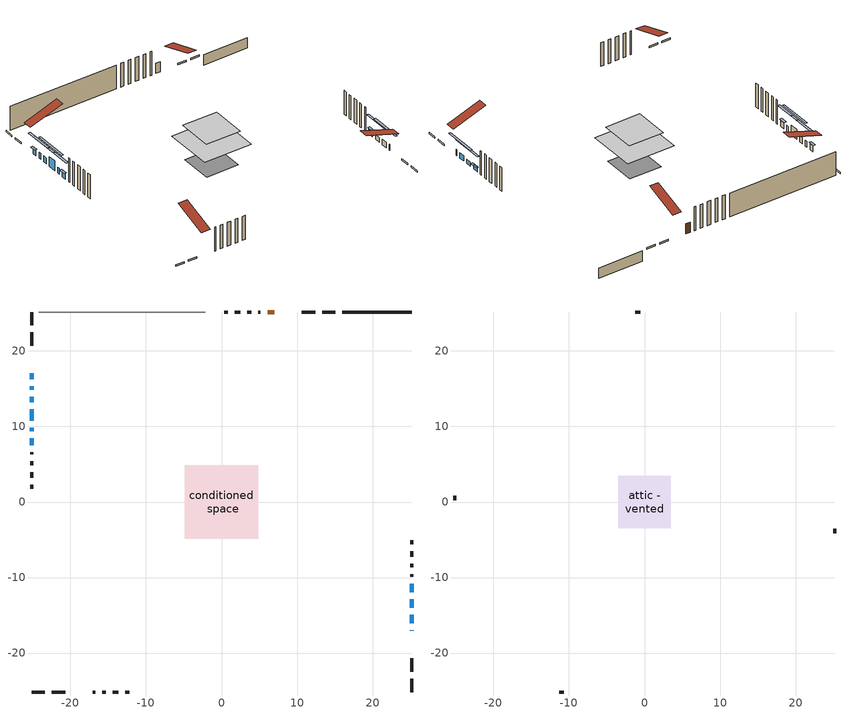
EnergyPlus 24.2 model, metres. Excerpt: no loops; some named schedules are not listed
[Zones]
conditioned space
 floor outside (Floor1 construction): -0.79,-0.79 -0.79,0.79 0.79,0.79 0.79,-0.79 z0.3
 floor adiabatic (AdiabaticFloorConstruction): -4.89,-4.89 -4.89,4.89 4.89,4.89 4.89,-4.89 z2.74
 floor foundation (Slab1 construction): -3.27,-3.27 -3.27,3.27 3.27,3.27 3.27,-3.27 z-1.83
 wall outside (RimJoist1 construction): 15.08,25.15 13.31,25.15 / -25.15,-25.15 -23.38,-25.15 / -25.15,25.15 -25.15,23.38 / 25.15,-25.15 25.15,-23.38 z0.3:0.6
 wall outside (RimJoist2 construction): 12.38,25.15 10.61,25.15 / -22.45,-25.15 -20.68,-25.15 / -25.15,22.45 -25.15,20.68 / 25.15,-22.45 25.15,-20.68 z0.3:0.6
 wall outside (AdiabaticWallConstruction 1): 6.96,25.15 6.09,25.15 z0.3:2.33
 wall outside (AdiabaticWallConstruction): 25.15,-17.03 25.15,-16.95 / -25.15,17.03 -25.15,16.26 / -25.15,15.34 -25.15,14.88 / -25.15,13.95 -25.15,13.19 / -25.15,9.81 -25.15,9.35 / -25.15,8.42 -25.15,7.5 z0.3:1.52; -25.15,12.26 -25.15,10.73 z0.3:2.33; 25.15,-16.02 25.15,-14.9 z0.3:1.42; 25.15,-13.97 25.15,-12.85 / 25.15,-11.93 25.15,-10.81 z0.3:1.22
 wall outside (Wall1 construction): 5.16,25.15 4.88,25.15 / -17.03,-25.15 -16.75,-25.15 / -25.15,6.58 -25.15,6.29 / 25.15,-9.88 25.15,-9.6 z0.3:5.18
 wall outside (Wall2 construction): 3.95,25.15 3.43,25.15 / -15.82,-25.15 -15.3,-25.15 / -25.15,5.37 -25.15,4.85 / 25.15,-8.67 25.15,-8.15 z0.3:5.18
 wall outside (Wall3 construction): 2.51,25.15 1.78,25.15 / -14.37,-25.15 -13.64,-25.15 / -25.15,3.92 -25.15,3.19 / 25.15,-7.22 25.15,-6.5 z0.3:5.18
 wall outside (Wall4 construction): 0.85,25.15 0.34,25.15 / -12.72,-25.15 -12.2,-25.15 / -25.15,2.26 -25.15,1.75 / 25.15,-5.57 25.15,-5.05 z0.3:5.18
 wall foundation (FoundationWall1 construction): 25.15,25.15 16.01,25.15 z-1.83:0.3
 wall adiabatic (Wall6 construction): -2.13,25.15 -24.22,25.15 z0.3:5.18
 window (WindowConstruction 9): 25.15,-17.03 25.15,-16.95 z0.3:1.52
 window (WindowConstruction 8): -25.15,17.03 -25.15,16.26 z0.3:1.52
 window (WindowConstruction): -25.15,15.34 -25.15,14.88 z0.3:1.52
 window (WindowConstruction 1): -25.15,13.95 -25.15,13.19 z0.3:1.52
 window (WindowConstruction 2): -25.15,12.26 -25.15,10.73 z0.3:2.33
 window (WindowConstruction 3): 25.15,-16.02 25.15,-14.9 z0.3:1.42
 window (WindowConstruction 4): -25.15,9.8 -25.15,9.35 z0.3:1.52
 window (WindowConstruction 5): 25.15,-13.97 25.15,-12.85 z0.3:1.21
 window (WindowConstruction 6): 25.15,-11.93 25.15,-10.81 z0.3:1.21
 window (WindowConstruction 7): -25.15,8.42 -25.15,7.5 z0.3:1.52
 door (Door): 6.96,25.15 6.09,25.15 z0.3:2.33
 ceiling adiabatic (AdiabaticFloorConstruction): 4.89,-4.89 4.89,4.89 -4.89,4.89 -4.89,-4.89 z2.74
attic - vented
 floor to conditioned space (Floor2 construction Reversed): -3.5,-3.5 -3.5,3.5 3.5,3.5 3.5,-3.5 z5.18
 wall outside (Wall5 construction): -0.59,25.15 -1.2,25.15 / -11.27,-25.15 -10.66,-25.15 / -25.15,0.82 -25.15,0.21 / 25.15,-4.12 25.15,-3.51 z0.3:5.18
 roof outside (Roof1 construction): 7.89,25.15,5.18 7.89,18.33,7.45 9.68,18.33,7.45 9.68,25.15,5.18; -17.96,-25.15,5.18 -17.96,-18.33,7.45 -19.75,-18.33,7.45 -19.75,-25.15,5.18; -25.15,17.96,5.18 -18.33,17.96,7.45 -18.33,19.75,7.45 -25.15,19.75,5.18; 25.15,-17.96,5.18 18.33,-17.96,7.45 18.33,-19.75,7.45 25.15,-19.75,5.18
shading: -25.15,16.06 -25.15,17.23 -25.57,17.23 -25.57,16.06 z1.72; -25.15,12.24 -25.15,17.97 -25.57,17.97 -25.57,12.24 z4.16; -25.15,10.55 -25.15,16.59 -25.57,16.59 -25.57,10.55 z4.16; -25.15,8.09 -25.15,14.9 -25.57,14.9 -25.57,8.09 z4.97; 25.15,-12.26 25.15,-18.66 25.57,-18.66 25.57,-12.26 z4.06; -25.15,6.71 -25.15,12.44 -25.57,12.44 -25.57,6.71 z4.16; 25.15,-10.21 25.15,-16.61 25.57,-16.61 25.57,-10.21 z3.85; 25.15,-10.61 25.15,-12.13 25.57,-12.13 25.57,-10.61 z1.42; -25.15,7.3 -25.15,8.62 -25.57,8.62 -25.57,7.3 z1.72
[Building]
Building 1: Terrain=Suburbs
[Site:Location]
Edmonton Intl AP_AB: Latitude {deg}=53.31; Longitude {deg}=-113.58; Time Zone {hr}=-7; Elevation {m}=723; Keep Site Location Information=Yes
[Site:GroundTemperature:Shallow]
-1.56185, -3.61833, -3.78302, -2.80711, 1.11059, 5.01004, 8.39065, 10.5322, 10.7141, 8.97234, 5.67794, 1.89811
[Site:WaterMainsTemperature]
Calculation Method=Schedule; Temperature Schedule=mains temperature schedule
[Material] Roughness=Rough; Thermal Absorptance=0.9
Name | Thickness {m} | Conductivity {W/m-K} | Density {kg/m3} | Specific Heat {J/kg-K} | Solar Absorptance | Visible Absorptance
asphalt or fiberglass shingles | 0.00635 | 0.162714 | 1121.4 | 1465.45 | 0.4 | 0.4
ceiling loosefill ins | 0.169333 | 0.0480833 | 16.02 | 1046.75 | 0.7 | 0.7
ceiling stud and cavity | 0.1397 | 0.0958178 | 65.682 | 1177.47 | 0.7 | 0.7
concrete 4.0 in. | 0.1016 | 1.803125 | 2242.8 | 837.4 | 0.7 | 0.7
concrete 8.0 in. | 0.2032 | 1.803125 | 2242.8 | 837.4 | 0.7 | 0.7
door material | 0.04445 | 0.327969 | 512.64 | 1214.23 | 0.7 | 0.7
exterior vertical ins | 0.00407887 | 0.029427 | 32.04 | 1214.23 | 0.7 | 0.7
floor covering | 0.0127 | 0.0433444 | 54.468 | 1339.84 | 0.6 | 0.6
floor rigid ins | 0.051816 | 0.029427 | 32.04 | 1214.23 | 0.7 | 0.7
floor rigid ins 1; wall rigid ins | 0.512978 | 0.029427 | 32.04 | 1214.23 | 0.7 | 0.7
floor stud and cavity | 0.1397 | 0.11981 | 92.3553 | 1139.71 | 0.7 | 0.7
floor stud and cavity 1 | 0.1397 | 1.75129 | 37.0049 | 1207.88 | 0.7 | 0.7
furniture material conditioned space 1 | 0.1524 | 0.115458 | 640.8 | 1214.23 | 0.6 | 0.6
gypsum board | 0.0127 | 0.160291 | 801 | 837.4 | 0.6 | 0.6
gypsum board 1 | 0.0127 | 0.160291 | 801 | 837.4 | 0.7 | 0.7
osb sheathing 0.5 in. | 0.0127 | 0.115458 | 512.64 | 1214.23 | 0.7 | 0.7
osb sheathing 0.5 in. 1 | 0.0127 | 0.115458 | 512.64 | 1214.23 | 0.4 | 0.4
osb sheathing 0.75 in. | 0.01905 | 0.115458 | 512.64 | 1214.23 | 0.7 | 0.7
osb sheathing 2.0 in. | 0.0508 | 0.115458 | 512.64 | 1214.23 | 0.7 | 0.7
rim joist stud and cavity | 0.0508 | 0.0318933 | 125.044 | 1163.47 | 0.6 | 0.6
rim joist stud and cavity 1 | 0.0508 | 0.0300339 | 125.044 | 1163.47 | 0.6 | 0.6
wall stud and cavity | 0.1397 | 0.114984 | 139.0536 | 1170.24 | 0.7 | 0.7
wall stud and cavity 1 | 0.1397 | 0.106352 | 139.0536 | 1170.24 | 0.7 | 0.7
wall stud and cavity 2 | 0.1397 | 0.112378 | 139.0536 | 1170.24 | 0.7 | 0.7
wall stud and cavity 3 | 0.1397 | 0.104119 | 139.0536 | 1170.24 | 0.7 | 0.7
wall stud and cavity 4 | 0.0889 | 6.1454 | 50.32683 | 1063.81 | 0.6 | 0.6
wall stud and cavity 5 | 0.1397 | 0.0993538 | 139.0536 | 1170.24 | 0.7 | 0.7
wall stud and cavity 6 | 0.0889 | 0.380278 | 52.3479 | 1209.89 | 0.7 | 0.7
wall stud and cavity 7 | 0.0889 | 0.391764 | 83.0341 | 1211.67 | 0.7 | 0.7
wood siding | 0.0254 | 0.102417 | 544.68 | 1172.36 | 0.4 | 0.4
wood siding 1 | 0.00254 | 0.102417 | 544.68 | 1172.36 | 0.4 | 0.4
wood siding 2; wood siding 3; wood siding 4 | 0.0254 | 0.102417 | 544.68 | 1172.36 | 0.7 | 0.7
[WindowMaterial:SimpleGlazingSystem]
Name | U-Factor {W/m2-K} | Solar Heat Gain Coefficient
WindowMaterial | 2.99912 | 0.59
WindowMaterial 1 | 2.96562 | 0.56
WindowMaterial 2 | 2.98606 | 0.58
WindowMaterial 3 | 2.99742 | 0.55
WindowMaterial 4 | 3.0048 | 0.53
WindowMaterial 5 | 3.07009 | 0.42
[Construction]
AdiabaticFloorConstruction: floor stud and cavity 1, floor rigid ins 1, osb sheathing 0.75 in., floor covering
AdiabaticWallConstruction: wood siding 3, wall rigid ins, wall stud and cavity 6, gypsum board
AdiabaticWallConstruction 1: wood siding 4, wall rigid ins, wall stud and cavity 6, gypsum board
Door: door material
Floor1 construction: floor stud and cavity, floor rigid ins, osb sheathing 0.75 in., floor covering
Floor2 construction Reversed: gypsum board, ceiling stud and cavity, ceiling loosefill ins
FoundationWall1 construction: concrete 8.0 in., gypsum board 1
furniture construction conditioned space 1: furniture material conditioned space 1
PartitionWallConstruction: gypsum board, wall stud and cavity 7, gypsum board
RimJoist1 construction: wood siding 2, osb sheathing 2.0 in., rim joist stud and cavity
RimJoist2 construction: wood siding 2, osb sheathing 2.0 in., rim joist stud and cavity 1
Roof1 construction: asphalt or fiberglass shingles
Slab1 construction: concrete 4.0 in.
Wall1 construction: wood siding, osb sheathing 0.5 in., wall stud and cavity, gypsum board
Wall2 construction: wood siding, osb sheathing 0.5 in., wall stud and cavity 1, gypsum board
Wall3 construction: wood siding, osb sheathing 0.5 in., wall stud and cavity 2, gypsum board
Wall4 construction: wood siding, osb sheathing 0.5 in., wall stud and cavity 3, gypsum board
Wall5 construction: wood siding 1, wall stud and cavity 4
Wall6 construction: osb sheathing 0.5 in. 1, wall stud and cavity 5, gypsum board
WindowConstruction; WindowConstruction 4; WindowConstruction 7: WindowMaterial
WindowConstruction 1; WindowConstruction 8: WindowMaterial 1
WindowConstruction 2: WindowMaterial 2
WindowConstruction 3: WindowMaterial 3
WindowConstruction 5; WindowConstruction 6: WindowMaterial 4
WindowConstruction 9: WindowMaterial 5
[Zone] Multiplier=1; Part of Total Floor Area=Yes
Name | Volume {m3}
attic - vented | 18.0888
conditioned space | 345.1
[Space]
Name | Zone | Volume {m3}
attic - vented 1 | attic - vented | 18.0888
conditioned space 1 | conditioned space | 345.1
[ZoneInfiltration:EffectiveLeakageArea]
infil attic - vented 1: Zone or Space=attic - vented 1; Schedule=Always On Discrete; Effective Air Leakage Area {cm2}=1705.04; Stack Coefficient=0.000497194; Wind Coefficient=1.50655e-05
[ZoneMixing]
whole house fan mix: Zone or Space=attic - vented; Schedule=Always On Continuous; Design Flow Rate Calculation Method=Flow/Zone; Design Flow Rate {m3/s}=0; Source Zone or Space=conditioned space
[SurfaceProperty:ExposedFoundationPerimeter]
Slab1: Exposed Perimeter Calculation Method=TotalExposedPerimeter; Total Exposed Perimeter {m}=9.14101
[InternalMass] Zone or ZoneList=conditioned space; Space or SpaceList=conditioned space 1
Name | Construction | Surface Area {m2}
furniture mass conditioned space 1 | furniture construction conditioned space 1 | 56.36
partition wall mass | PartitionWallConstruction | 140.9
[Lights]
interior lighting: Zone or ZoneList or Space or SpaceList=conditioned space 1; Schedule=interior lighting schedule; Design Level Calculation Method=LightingLevel; Lighting Level {W}=343.2; Return Air Fraction=0; Fraction Radiant=0.6; Fraction Visible=0.2; Fraction Replaceable=1
[People]
occupants: Zone or ZoneList or Space or SpaceList=conditioned space 1; Number of People Schedule=occupants schedule; Number of People Calculation Method=People; Number of People=3; Fraction Radiant=0.314171; Sensible Heat Fraction=0.56303; Activity Level Schedule=occupants activity schedule; Carbon Dioxide Generation Rate {m3/s-W}=0; Enable ASHRAE 55 Comfort Warnings=No; Mean Radiant Temperature Calculation Type=EnclosureAveraged
[ElectricEquipment] Zone or ZoneList or Space or SpaceList=conditioned space 1; Design Level Calculation Method=EquipmentLevel
Name | Schedule | Design Level {W} | Fraction Latent | Fraction Radiant | Fraction Lost
clothes dryer | clothes dryer schedule | 140.772 | 0.015 | 0.081 | 0.85
clothes washer | clothes washer schedule | 32.1985 | 0.03 | 0.162 | 0.7
cooking range | cooking range schedule | 208.969 | 0.08 | 0.432 | 0.2
dishwasher | dishwasher schedule | 66.8632 | 0.3 | 0.18 | 0.4
fridge | fridge schedule | 72.9452 | 0 | 0.6 | 0
mech vent bath fan 0 | mech vent bath fan 0 schedule | 50.2 | 0 | 0 | 1
mech vent house fan | mech vent house fan schedule | 0 | 0 | 0 | 1
mech vent house fan cfis | mech vent house fan cfis schedule | 0 | 0 | 0 | 0
mech vent range fan 0 | mech vent range fan 0 schedule | 57 | 0 | 0 | 1
misc plug loads | misc plug loads schedule | 494.7 | 0.045 | 0.513 | 0.1
whole house fan | Always On Discrete | 0 | 0 | 0 | 1
[OtherEquipment] Zone or ZoneList or Space or SpaceList=conditioned space 1; Design Level Calculation Method=EquipmentLevel
Name | Fuel Type | Schedule | Design Level {W} | Fraction Latent | Fraction Radiant | Fraction Lost
clothes dryer 1 | Electricity | clothes dryer schedule | 0 | 0.015 | 0.081 | 0.85
cooking range 1 | Electricity | cooking range schedule | 0 | 0.08 | 0.432 | 0.2
general water use latent | None | general water use schedule | 59.3978 | 1 | 0 | 0
general water use sensible | None | general water use schedule | -58.539 | 0 | 0.6 | 0
mech vent house fan latent load | None | Always On Discrete | 0 | 1 | 0 | 0
mech vent house fan sensible load | None | Always On Discrete | 0 | 0 | 0 | 0
water heater energy adjustment1 | NaturalGas | Always On Discrete | 0.01 | 0 | 0 | 1
[ZoneInfiltration:DesignFlowRate] Zone or ZoneList or Space or SpaceList=conditioned space 1; Schedule=Always On Discrete; Design Flow Rate Calculation Method=Flow/Zone; Design Flow Rate {m3/s}=0
infil flow; natural vent flow; whole house fan flow
[AvailabilityManager:Scheduled]
furnace airloop Availability Manager: Schedule=Always On Discrete
[Foundation:Kiva]
Foundation Kiva 1: Initial Indoor Air Temperature {C}=18; Wall Height Above Grade {m}=0.300015; Wall Depth Below Slab {m}=0.2032; Custom Block Material Name 1=exterior vertical ins; Custom Block Depth 1 {m}=2.13; Custom Block X Position 1 {m}=0.2159; Custom Block Z Position 1 {m}=0
[Foundation:Kiva:Settings]
Soil Conductivity {W/m-K}=0.849921; Soil Density {kg/m3}=1842.3; Soil Specific Heat {J/kg-K}=418.7; Ground Solar Absorptivity=0.9; Ground Thermal Absorptivity=0.9; Ground Surface Roughness {m}=0.03; Far-Field Width {m}=40; Deep-Ground Boundary Condition=ZeroFlux; Deep-Ground Depth {m}=40; Minimum Cell Dimension {m}=0.2; Maximum Cell Growth Coefficient=3; Simulation Timestep=Timestep
[Exterior:Lights]
exterior lighting: Schedule=exterior lighting schedule; Design Level {W}=75.6
[EnergyManagementSystem:GlobalVariable]
furnace_airloop_Fan_RTF
infil_program_Qfan
infil_program_Qinf
natural_vent_program_Qnv
natural_vent_program_Qwhf
[EnergyManagementSystem:Sensor]
Name | Output:Variable or Output:Meter Index Key | Output:Variable or Output:Meter
airflow_gain | infil flow | Infiltration Sensible Heat Gain Energy
airflow_gain_1 | natural vent flow | Infiltration Sensible Heat Gain Energy
airflow_gain_2 | whole house fan flow | Infiltration Sensible Heat Gain Energy
airflow_loss | infil flow | Infiltration Sensible Heat Loss Energy
airflow_loss_1 | natural vent flow | Infiltration Sensible Heat Loss Energy
airflow_loss_2 | whole house fan flow | Infiltration Sensible Heat Loss Energy
clg_load_cond |  | Cooling:EnergyTransfer:Zone:CONDITIONED SPACE
clg_sp_s; clg_sp_s_1 | cooling setpoint | Schedule Value
clothes_dryer_exhaust_0_sch_s | clothes dryer exhaust 0 schedule | Schedule Value
cool_season | cooling season schedule | Schedule Value
htg_load_cond |  | Heating:EnergyTransfer:Zone:CONDITIONED SPACE
htg_sp_s; htg_sp_s_1 | heating setpoint | Schedule Value
ig_ee_conv | clothes dryer | Electric Equipment Convective Heating Energy
ig_ee_conv_2 | cooking range | Electric Equipment Convective Heating Energy
ig_ee_conv_4 | fridge | Electric Equipment Convective Heating Energy
ig_ee_conv_5 | misc plug loads | Electric Equipment Convective Heating Energy
ig_ee_conv_6 | whole house fan | Electric Equipment Convective Heating Energy
ig_ee_rad | clothes dryer | Electric Equipment Radiant Heating Energy
ig_ee_rad_2 | cooking range | Electric Equipment Radiant Heating Energy
ig_ee_rad_4 | fridge | Electric Equipment Radiant Heating Energy
ig_ee_rad_5 | misc plug loads | Electric Equipment Radiant Heating Energy
ig_ee_rad_6 | whole house fan | Electric Equipment Radiant Heating Energy
ig_lgt_conv | interior lighting | Lights Convective Heating Energy
ig_lgt_rad | interior lighting | Lights Radiant Heating Energy
ig_lgt_vis | interior lighting | Lights Visible Radiation Heating Energy
ig_oe_conv | clothes dryer 1 | Other Equipment Convective Heating Energy
ig_oe_conv_1 | cooking range 1 | Other Equipment Convective Heating Energy
ig_oe_conv_2 | general water use latent | Other Equipment Convective Heating Energy
ig_oe_conv_3 | general water use sensible | Other Equipment Convective Heating Energy
ig_oe_conv_4 | water heater energy adjustment1 | Other Equipment Convective Heating Energy
ig_oe_rad | clothes dryer 1 | Other Equipment Radiant Heating Energy
ig_oe_rad_1 | cooking range 1 | Other Equipment Radiant Heating Energy
ig_oe_rad_2 | general water use latent | Other Equipment Radiant Heating Energy
ig_oe_rad_3 | general water use sensible | Other Equipment Radiant Heating Energy
ig_oe_rad_4 | water heater energy adjustment1 | Other Equipment Radiant Heating Energy
ig_ppl_conv | occupants | People Convective Heating Energy
ig_ppl_rad | occupants | People Radiant Heating Energy
im_conv | furniture mass conditioned space 1 | Surface Inside Face Convection Heat Gain Energy
im_conv_1 | partition wall mass | Surface Inside Face Convection Heat Gain Energy
im_ig | furniture mass conditioned space 1 | Surface Inside Face Internal Gains Radiation Heat Gain Energy
im_ig_1 | partition wall mass | Surface Inside Face Internal Gains Radiation Heat Gain Energy
im_lgt | furniture mass conditioned space 1 | Surface Inside Face Lights Radiation Heat Gain Energy
im_lgt_1 | partition wall mass | Surface Inside Face Lights Radiation Heat Gain Energy
im_sol | furniture mass conditioned space 1 | Surface Inside Face Solar Radiation Heat Gain Energy
im_sol_1 | partition wall mass | Surface Inside Face Solar Radiation Heat Gain Energy
im_surf | furniture mass conditioned space 1 | Surface Inside Face Net Surface Thermal Radiation Heat Gain Energy
im_surf_1 | partition wall mass | Surface Inside Face Net Surface Thermal Radiation Heat Gain Energy
mech_vent_bath_fan_0_sch_s | mech vent bath fan 0 schedule | Schedule Value
mech_vent_range_fan_0_sch_s | mech vent range fan 0 schedule | Schedule Value
mv_conv | mech vent bath fan 0 | Electric Equipment Convective Heating Energy
mv_conv_1 | mech vent house fan | Electric Equipment Convective Heating Energy
mv_conv_2 | mech vent house fan cfis | Electric Equipment Convective Heating Energy
mv_conv_3 | mech vent range fan 0 | Electric Equipment Convective Heating Energy
mv_conv_4 | mech vent house fan latent load | Other Equipment Convective Heating Energy
mv_conv_5 | mech vent house fan sensible load | Other Equipment Convective Heating Energy
mv_rad | mech vent bath fan 0 | Electric Equipment Radiant Heating Energy
mv_rad_1 | mech vent house fan | Electric Equipment Radiant Heating Energy
mv_rad_2 | mech vent house fan cfis | Electric Equipment Radiant Heating Energy
mv_rad_3 | mech vent range fan 0 | Electric Equipment Radiant Heating Energy
mv_rad_4 | mech vent house fan latent load | Other Equipment Radiant Heating Energy
mv_rad_5 | mech vent house fan sensible load | Other Equipment Radiant Heating Energy
natural_vent_s | natural vent schedule | Schedule Value
out_pb_s |  | Site Outdoor Air Barometric Pressure
out_wt_s |  | Site Outdoor Air Humidity Ratio
site_vw_s |  | Site Wind Speed
ss_back_out | Window1 | Surface Window Shortwave from Zone Back Out Window Heat Transfer Rate
ss_back_out_1 | Window11 | Surface Window Shortwave from Zone Back Out Window Heat Transfer Rate
ss_back_out_2 | Window2 | Surface Window Shortwave from Zone Back Out Window Heat Transfer Rate
ss_back_out_3 | Window3 | Surface Window Shortwave from Zone Back Out Window Heat Transfer Rate
ss_back_out_4 | Window4 | Surface Window Shortwave from Zone Back Out Window Heat Transfer Rate
ss_back_out_5 | Window5 | Surface Window Shortwave from Zone Back Out Window Heat Transfer Rate
ss_back_out_6 | Window6 | Surface Window Shortwave from Zone Back Out Window Heat Transfer Rate
ss_back_out_7 | Window7 | Surface Window Shortwave from Zone Back Out Window Heat Transfer Rate
ss_back_out_8 | Window8 | Surface Window Shortwave from Zone Back Out Window Heat Transfer Rate
ss_back_out_9 | Window9 | Surface Window Shortwave from Zone Back Out Window Heat Transfer Rate
ss_conv | Door1 | Surface Inside Face Convection Heat Gain Energy
ss_conv_1 | Window1 | Surface Inside Face Convection Heat Gain Energy
ss_conv_10 | Window9 | Surface Inside Face Convection Heat Gain Energy
ss_conv_2 | Window11 | Surface Inside Face Convection Heat Gain Energy
ss_conv_3 | Window2 | Surface Inside Face Convection Heat Gain Energy
ss_conv_4 | Window3 | Surface Inside Face Convection Heat Gain Energy
ss_conv_5 | Window4 | Surface Inside Face Convection Heat Gain Energy
ss_conv_6 | Window5 | Surface Inside Face Convection Heat Gain Energy
ss_conv_7 | Window6 | Surface Inside Face Convection Heat Gain Energy
ss_conv_8 | Window7 | Surface Inside Face Convection Heat Gain Energy
ss_conv_9 | Window8 | Surface Inside Face Convection Heat Gain Energy
ss_ig | Door1 | Surface Inside Face Internal Gains Radiation Heat Gain Energy
ss_ig_1 | Window1 | Surface Inside Face Internal Gains Radiation Heat Gain Energy
ss_ig_10 | Window9 | Surface Inside Face Internal Gains Radiation Heat Gain Energy
ss_ig_2 | Window11 | Surface Inside Face Internal Gains Radiation Heat Gain Energy
ss_ig_3 | Window2 | Surface Inside Face Internal Gains Radiation Heat Gain Energy
ss_ig_4 | Window3 | Surface Inside Face Internal Gains Radiation Heat Gain Energy
ss_ig_5 | Window4 | Surface Inside Face Internal Gains Radiation Heat Gain Energy
ss_ig_6 | Window5 | Surface Inside Face Internal Gains Radiation Heat Gain Energy
ss_ig_7 | Window6 | Surface Inside Face Internal Gains Radiation Heat Gain Energy
ss_ig_8 | Window7 | Surface Inside Face Internal Gains Radiation Heat Gain Energy
ss_ig_9 | Window8 | Surface Inside Face Internal Gains Radiation Heat Gain Energy
ss_lgt | Door1 | Surface Inside Face Lights Radiation Heat Gain Energy
ss_sol | Door1 | Surface Inside Face Solar Radiation Heat Gain Energy
ss_surf | Door1 | Surface Inside Face Net Surface Thermal Radiation Heat Gain Energy
ss_surf_1 | Window1 | Surface Inside Face Net Surface Thermal Radiation Heat Gain Energy
ss_surf_10 | Window9 | Surface Inside Face Net Surface Thermal Radiation Heat Gain Energy
ss_surf_2 | Window11 | Surface Inside Face Net Surface Thermal Radiation Heat Gain Energy
ss_surf_3 | Window2 | Surface Inside Face Net Surface Thermal Radiation Heat Gain Energy
ss_surf_4 | Window3 | Surface Inside Face Net Surface Thermal Radiation Heat Gain Energy
ss_surf_5 | Window4 | Surface Inside Face Net Surface Thermal Radiation Heat Gain Energy
ss_surf_6 | Window5 | Surface Inside Face Net Surface Thermal Radiation Heat Gain Energy
ss_surf_7 | Window6 | Surface Inside Face Net Surface Thermal Radiation Heat Gain Energy
ss_surf_8 | Window7 | Surface Inside Face Net Surface Thermal Radiation Heat Gain Energy
ss_surf_9 | Window8 | Surface Inside Face Net Surface Thermal Radiation Heat Gain Energy
ss_trans_in | Window1 | Surface Window Transmitted Solar Radiation Rate
ss_trans_in_1 | Window11 | Surface Window Transmitted Solar Radiation Rate
ss_trans_in_2 | Window2 | Surface Window Transmitted Solar Radiation Rate
ss_trans_in_3 | Window3 | Surface Window Transmitted Solar Radiation Rate
ss_trans_in_4 | Window4 | Surface Window Transmitted Solar Radiation Rate
ss_trans_in_5 | Window5 | Surface Window Transmitted Solar Radiation Rate
ss_trans_in_6 | Window6 | Surface Window Transmitted Solar Radiation Rate
ss_trans_in_7 | Window7 | Surface Window Transmitted Solar Radiation Rate
ss_trans_in_8 | Window8 | Surface Window Transmitted Solar Radiation Rate
ss_trans_in_9 | Window9 | Surface Window Transmitted Solar Radiation Rate
ss_trans_out | Window1 | Surface Inside Face Initial Transmitted Diffuse Transmitted Out Window Solar Radiation Rate
ss_trans_out_1 | Window11 | Surface Inside Face Initial Transmitted Diffuse Transmitted Out Window Solar Radiation Rate
ss_trans_out_2 | Window2 | Surface Inside Face Initial Transmitted Diffuse Transmitted Out Window Solar Radiation Rate
ss_trans_out_3 | Window3 | Surface Inside Face Initial Transmitted Diffuse Transmitted Out Window Solar Radiation Rate
ss_trans_out_4 | Window4 | Surface Inside Face Initial Transmitted Diffuse Transmitted Out Window Solar Radiation Rate
ss_trans_out_5 | Window5 | Surface Inside Face Initial Transmitted Diffuse Transmitted Out Window Solar Radiation Rate
ss_trans_out_6 | Window6 | Surface Inside Face Initial Transmitted Diffuse Transmitted Out Window Solar Radiation Rate
ss_trans_out_7 | Window7 | Surface Inside Face Initial Transmitted Diffuse Transmitted Out Window Solar Radiation Rate
ss_trans_out_8 | Window8 | Surface Inside Face Initial Transmitted Diffuse Transmitted Out Window Solar Radiation Rate
ss_trans_out_9 | Window9 | Surface Inside Face Initial Transmitted Diffuse Transmitted Out Window Solar Radiation Rate
s_conv | Floor1 | Surface Inside Face Convection Heat Gain Energy
s_conv_1 | Floor2 | Surface Inside Face Convection Heat Gain Energy
s_conv_10 | RimJoist2:180 | Surface Inside Face Convection Heat Gain Energy
s_conv_11 | RimJoist2:270 | Surface Inside Face Convection Heat Gain Energy
